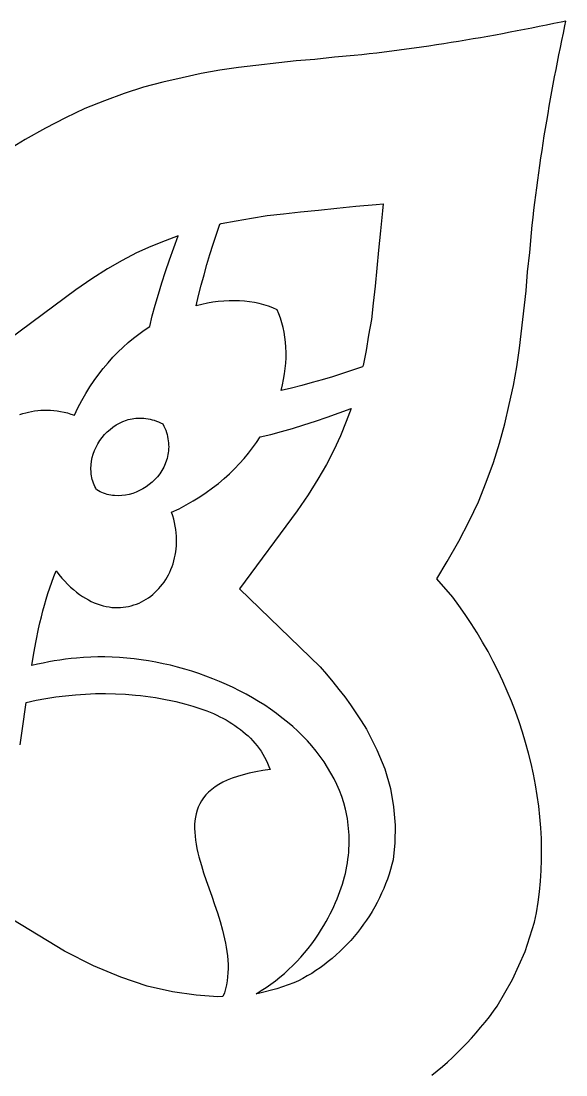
# Model space of a CAD drawing. Extents: x -61 to 56, y 12 to 129.
# Drawn here: x 41.91 to 55.61, y 102.06 to 128.58 of the extents above; entities that cross this region are included whole.
import ezdxf

# ---------------------------------------------------------------- set-up
doc = ezdxf.new("R2010")
doc.units = 0
doc.header["$MEASUREMENT"] = 0
doc.layers.add('LAYER_1', color=18, linetype='CONTINUOUS')

msp = doc.modelspace()

# ---------------------------------------------------------------- linework, layer by layer
at = {"layer": 'LAYER_1'}
for points in [[(52.243, 102.049), (52.374, 102.156), (52.504, 102.265), (52.632, 102.378), (52.757, 102.493), (52.881, 102.612), (53.002, 102.733), (53.121, 102.857), (53.239, 102.984), (53.354, 103.114), (53.467, 103.246), (53.578, 103.382), (53.687, 103.521), (53.794, 103.663), (53.883, 103.787), (54.268, 104.46), (54.583, 105.16), (54.824, 105.899), (54.87, 106.135), (54.913, 106.4), (54.947, 106.665), (54.972, 106.933), (54.99, 107.201), (55, 107.469), (55.001, 107.739), (54.995, 108.008), (54.98, 108.278), (54.959, 108.548), (54.929, 108.817), (54.892, 109.087), (54.848, 109.356), (54.796, 109.624), (54.737, 109.891), (54.672, 110.157), (54.599, 110.421), (54.519, 110.684), (54.433, 110.945), (54.34, 111.205), (54.241, 111.462), (54.136, 111.717), (54.024, 111.969), (53.906, 112.218), (53.782, 112.465), (53.653, 112.709), (53.517, 112.949), (53.377, 113.185), (53.23, 113.418), (53.079, 113.647), (52.922, 113.872), (52.772, 114.077), (52.366, 114.541), (52.629, 114.979), (52.92, 115.487), (53.18, 115.996), (53.411, 116.483), (53.607, 116.976), (53.788, 117.472), (53.945, 117.955), (54.074, 118.441), (54.187, 118.927), (54.295, 119.407), (54.374, 119.878), (54.445, 120.347), (54.61, 121.793), (54.646, 122.269), (54.701, 122.757), (54.743, 123.252), (54.764, 123.446), (54.785, 123.635), (54.807, 123.824), (54.829, 124.012), (54.853, 124.2), (54.877, 124.387), (54.903, 124.575), (54.928, 124.762), (54.955, 124.948), (54.983, 125.135), (55.011, 125.322), (55.04, 125.507), (55.069, 125.694), (55.099, 125.879), (55.13, 126.065), (55.162, 126.25), (55.194, 126.435), (55.227, 126.62), (55.261, 126.805), (55.295, 126.99), (55.329, 127.174), (55.364, 127.358), (55.4, 127.543), (55.437, 127.727), (55.474, 127.911), (55.511, 128.095), (55.549, 128.279), (55.587, 128.462), (55.612, 128.58), (55.494, 128.555), (55.31, 128.517), (55.127, 128.479), (54.943, 128.442), (54.759, 128.405), (54.574, 128.369), (54.39, 128.333), (54.206, 128.298), (54.021, 128.263), (53.837, 128.229), (53.652, 128.195), (53.467, 128.162), (53.282, 128.13), (53.096, 128.099), (52.911, 128.068), (52.725, 128.037), (52.539, 128.008), (52.353, 127.979), (52.167, 127.951), (51.98, 127.923), (51.794, 127.897), (51.606, 127.871), (51.419, 127.846), (51.231, 127.821), (51.044, 127.798), (50.855, 127.775), (50.667, 127.753), (50.478, 127.732), (50.284, 127.711), (49.789, 127.669), (49.301, 127.614), (48.825, 127.578), (47.379, 127.413), (46.91, 127.342), (46.439, 127.263), (45.959, 127.155), (45.473, 127.042), (44.987, 126.913), (44.505, 126.756), (44.008, 126.575), (43.515, 126.379), (43.028, 126.148), (42.519, 125.888), (42.011, 125.597), (41.572, 125.334)], [(41.881, 118.674), (41.951, 118.699), (42.024, 118.721), (42.098, 118.74), (42.173, 118.755), (42.25, 118.768), (42.328, 118.778), (42.407, 118.785), (42.487, 118.788), (42.569, 118.788), (42.651, 118.785), (42.734, 118.778), (42.818, 118.768), (42.903, 118.754), (42.988, 118.737), (43.074, 118.716), (43.161, 118.69), (43.248, 118.661), (43.339, 118.849), (43.435, 119.031), (43.535, 119.205), (43.64, 119.373), (43.748, 119.535), (43.861, 119.69), (43.977, 119.839), (44.096, 119.981), (44.219, 120.117), (44.345, 120.246), (44.473, 120.369), (44.603, 120.486), (44.736, 120.597), (44.871, 120.701), (45.007, 120.799), (45.145, 120.891), (45.208, 121.157), (45.28, 121.428), (45.361, 121.705), (45.448, 121.989), (45.543, 122.278), (45.644, 122.573), (45.75, 122.873), (45.862, 123.178), (45.53, 123.051), (45.171, 122.908), (44.812, 122.744), (44.452, 122.556), (44.079, 122.344), (43.688, 122.095), (43.284, 121.818), (41.325, 120.368)], [(41.881, 118.674), (41.951, 118.699), (42.024, 118.721), (42.098, 118.74), (42.173, 118.755), (42.25, 118.768), (42.328, 118.778), (42.407, 118.785), (42.487, 118.788), (42.569, 118.788), (42.651, 118.785), (42.734, 118.778), (42.818, 118.768), (42.903, 118.754), (42.988, 118.737), (43.074, 118.716), (43.161, 118.69), (43.248, 118.661), (43.339, 118.849), (43.435, 119.031), (43.535, 119.205), (43.64, 119.373), (43.748, 119.535), (43.861, 119.69), (43.977, 119.839), (44.096, 119.981), (44.219, 120.117), (44.345, 120.246), (44.473, 120.369), (44.603, 120.486), (44.736, 120.597), (44.871, 120.701), (45.007, 120.799), (45.145, 120.891), (45.208, 121.157), (45.28, 121.428), (45.361, 121.705), (45.448, 121.989), (45.543, 122.278), (45.644, 122.573), (45.75, 122.873), (45.862, 123.178), (45.53, 123.051), (45.171, 122.908), (44.812, 122.744), (44.452, 122.556), (44.079, 122.344), (43.688, 122.095), (43.284, 121.818), (41.325, 120.368)], [(41.882, 110.365), (41.936, 110.717), (42.038, 111.433), (42.284, 111.484), (42.531, 111.529), (42.779, 111.568), (43.027, 111.6), (43.277, 111.624), (43.527, 111.642), (43.777, 111.652), (44.028, 111.655), (44.28, 111.65), (44.532, 111.637), (44.785, 111.617), (44.911, 111.603), (45.038, 111.588), (45.164, 111.57), (45.291, 111.551), (45.418, 111.529), (45.544, 111.505), (45.671, 111.48), (45.798, 111.451), (45.925, 111.421), (46.052, 111.389), (46.231, 111.338), (46.407, 111.281), (46.579, 111.218), (46.746, 111.148), (46.828, 111.111), (46.908, 111.072), (46.987, 111.032), (47.064, 110.99), (47.139, 110.946), (47.213, 110.9), (47.285, 110.852), (47.355, 110.803), (47.424, 110.751), (47.49, 110.698), (47.555, 110.643), (47.617, 110.586), (47.677, 110.527), (47.735, 110.466), (47.79, 110.403), (47.844, 110.338), (47.894, 110.271), (47.943, 110.201), (47.988, 110.13), (48.031, 110.056), (48.072, 109.98), (48.109, 109.902), (48.144, 109.822), (48.175, 109.74), (47.987, 109.714), (47.811, 109.684), (47.646, 109.65), (47.493, 109.612), (47.35, 109.57), (47.217, 109.524), (47.095, 109.475), (46.983, 109.422), (46.88, 109.365), (46.786, 109.305), (46.702, 109.242), (46.626, 109.175), (46.558, 109.106), (46.499, 109.033), (46.447, 108.958), (46.402, 108.879), (46.365, 108.798), (46.334, 108.715), (46.31, 108.628), (46.292, 108.54), (46.28, 108.449), (46.273, 108.356), (46.272, 108.26), (46.275, 108.163), (46.283, 108.064), (46.296, 107.963), (46.312, 107.86), (46.332, 107.755), (46.356, 107.649), (46.382, 107.542), (46.412, 107.433), (46.444, 107.323), (46.5, 107.141), (46.564, 106.951), (46.704, 106.551), (46.776, 106.343), (46.846, 106.131), (46.913, 105.917), (46.973, 105.701), (47.001, 105.592), (47.026, 105.484), (47.048, 105.375), (47.068, 105.267), (47.085, 105.159), (47.098, 105.052), (47.107, 104.945), (47.113, 104.838), (47.115, 104.733), (47.112, 104.628), (47.104, 104.525), (47.091, 104.423), (47.074, 104.322), (47.05, 104.223), (47.021, 104.125), (46.986, 104.029), (46.859, 104.024), (46.311, 104.059), (45.713, 104.145), (45.081, 104.291), (44.418, 104.514), (43.729, 104.798), (43.003, 105.172), (40.811, 106.492)], [(41.882, 110.365), (41.936, 110.717), (42.038, 111.433), (42.284, 111.484), (42.531, 111.529), (42.779, 111.568), (43.027, 111.6), (43.277, 111.624), (43.527, 111.642), (43.777, 111.652), (44.028, 111.655), (44.28, 111.65), (44.532, 111.637), (44.785, 111.617), (44.911, 111.603), (45.038, 111.588), (45.164, 111.57), (45.291, 111.551), (45.418, 111.529), (45.544, 111.505), (45.671, 111.48), (45.798, 111.451), (45.925, 111.421), (46.052, 111.389), (46.231, 111.338), (46.407, 111.281), (46.579, 111.218), (46.746, 111.148), (46.828, 111.111), (46.908, 111.072), (46.987, 111.032), (47.064, 110.99), (47.139, 110.946), (47.213, 110.9), (47.285, 110.852), (47.355, 110.803), (47.424, 110.751), (47.49, 110.698), (47.555, 110.643), (47.617, 110.586), (47.677, 110.527), (47.735, 110.466), (47.79, 110.403), (47.844, 110.338), (47.894, 110.271), (47.943, 110.201), (47.988, 110.13), (48.031, 110.056), (48.072, 109.98), (48.109, 109.902), (48.144, 109.822), (48.175, 109.74), (47.987, 109.714), (47.811, 109.684), (47.646, 109.65), (47.493, 109.612), (47.35, 109.57), (47.217, 109.524), (47.095, 109.475), (46.983, 109.422), (46.88, 109.365), (46.786, 109.305), (46.702, 109.242), (46.626, 109.175), (46.558, 109.106), (46.499, 109.033), (46.447, 108.958), (46.402, 108.879), (46.365, 108.798), (46.334, 108.715), (46.31, 108.628), (46.292, 108.54), (46.28, 108.449), (46.273, 108.356), (46.272, 108.26), (46.275, 108.163), (46.283, 108.064), (46.296, 107.963), (46.312, 107.86), (46.332, 107.755), (46.356, 107.649), (46.382, 107.542), (46.412, 107.433), (46.444, 107.323), (46.5, 107.141), (46.564, 106.951), (46.704, 106.551), (46.776, 106.343), (46.846, 106.131), (46.913, 105.917), (46.973, 105.701), (47.001, 105.592), (47.026, 105.484), (47.048, 105.375), (47.068, 105.267), (47.085, 105.159), (47.098, 105.052), (47.107, 104.945), (47.113, 104.838), (47.115, 104.733), (47.112, 104.628), (47.104, 104.525), (47.091, 104.423), (47.074, 104.322), (47.05, 104.223), (47.021, 104.125), (46.986, 104.029), (46.859, 104.024), (46.311, 104.059), (45.713, 104.145), (45.081, 104.291), (44.418, 104.514), (43.729, 104.798), (43.003, 105.172), (40.811, 106.492)]]:
    msp.add_lwpolyline(points, dxfattribs=at)
for points in [[(48.346, 121.314), (48.346, 121.315), (48.24, 121.36), (48.13, 121.401), (48.017, 121.437), (47.9, 121.468), (47.78, 121.493), (47.657, 121.513), (47.531, 121.528), (47.402, 121.538), (47.272, 121.542), (47.139, 121.54), (47.005, 121.534), (46.869, 121.521), (46.731, 121.503), (46.593, 121.479), (46.453, 121.45), (46.313, 121.414), (46.375, 121.677), (46.441, 121.937), (46.511, 122.195), (46.584, 122.452), (46.66, 122.707), (46.74, 122.961), (46.822, 123.213), (46.907, 123.465), (46.943, 123.482), (47.32, 123.555), (47.706, 123.618), (48.097, 123.686), (48.512, 123.73), (48.939, 123.78), (49.392, 123.822), (49.849, 123.868), (50.329, 123.919), (50.84, 123.965), (51.013, 123.981), (51.013, 123.981), (51.013, 123.981), (50.997, 123.808), (50.95, 123.297), (50.9, 122.817), (50.854, 122.36), (50.812, 121.907), (50.762, 121.48), (50.718, 121.065), (50.65, 120.674), (50.587, 120.288), (50.514, 119.912), (50.497, 119.875), (50.245, 119.79), (49.993, 119.708), (49.739, 119.628), (49.484, 119.552), (49.227, 119.479), (48.969, 119.409), (48.708, 119.344), (48.446, 119.281), (48.482, 119.421), (48.511, 119.561), (48.535, 119.699), (48.553, 119.837), (48.566, 119.973), (48.572, 120.107), (48.574, 120.24), (48.57, 120.37), (48.56, 120.499), (48.545, 120.625), (48.525, 120.748), (48.5, 120.868), (48.469, 120.985), (48.433, 121.099), (48.392, 121.209), (48.347, 121.314)], [(48.346, 121.314), (48.346, 121.315), (48.24, 121.36), (48.13, 121.401), (48.017, 121.437), (47.9, 121.468), (47.78, 121.493), (47.657, 121.513), (47.531, 121.528), (47.402, 121.538), (47.272, 121.542), (47.139, 121.54), (47.005, 121.534), (46.869, 121.521), (46.731, 121.503), (46.593, 121.479), (46.453, 121.45), (46.313, 121.414), (46.375, 121.677), (46.441, 121.937), (46.511, 122.195), (46.584, 122.452), (46.66, 122.707), (46.74, 122.961), (46.822, 123.213), (46.907, 123.465), (46.943, 123.482), (47.32, 123.555), (47.706, 123.618), (48.097, 123.686), (48.512, 123.73), (48.939, 123.78), (49.392, 123.822), (49.849, 123.868), (50.329, 123.919), (50.84, 123.965), (51.013, 123.981), (51.013, 123.981), (51.013, 123.981), (50.997, 123.808), (50.95, 123.297), (50.9, 122.817), (50.854, 122.36), (50.812, 121.907), (50.762, 121.48), (50.718, 121.065), (50.65, 120.674), (50.587, 120.288), (50.514, 119.912), (50.497, 119.875), (50.245, 119.79), (49.993, 119.708), (49.739, 119.628), (49.484, 119.552), (49.227, 119.479), (48.969, 119.409), (48.708, 119.344), (48.446, 119.281), (48.482, 119.421), (48.511, 119.561), (48.535, 119.699), (48.553, 119.837), (48.566, 119.973), (48.572, 120.107), (48.574, 120.24), (48.57, 120.37), (48.56, 120.499), (48.545, 120.625), (48.525, 120.748), (48.5, 120.868), (48.469, 120.985), (48.433, 121.099), (48.392, 121.209), (48.347, 121.314)], [(47.823, 104.1), (47.948, 104.176), (48.069, 104.255), (48.189, 104.338), (48.305, 104.425), (48.419, 104.515), (48.53, 104.609), (48.638, 104.706), (48.743, 104.807), (48.845, 104.91), (48.944, 105.017), (49.039, 105.127), (49.132, 105.24), (49.221, 105.356), (49.307, 105.475), (49.389, 105.597), (49.468, 105.721), (49.526, 105.818), (49.581, 105.915), (49.634, 106.011), (49.684, 106.106), (49.731, 106.202), (49.776, 106.296), (49.818, 106.391), (49.857, 106.485), (49.894, 106.578), (49.929, 106.671), (49.961, 106.763), (49.99, 106.856), (50.017, 106.947), (50.042, 107.038), (50.064, 107.129), (50.084, 107.219), (50.102, 107.308), (50.117, 107.397), (50.13, 107.486), (50.141, 107.574), (50.149, 107.661), (50.155, 107.748), (50.159, 107.835), (50.161, 107.92), (50.161, 108.006), (50.158, 108.09), (50.154, 108.174), (50.147, 108.258), (50.139, 108.341), (50.128, 108.423), (50.115, 108.505), (50.101, 108.586), (50.084, 108.667), (50.066, 108.746), (50.023, 108.904), (49.973, 109.06), (49.916, 109.212), (49.851, 109.363), (49.78, 109.51), (49.703, 109.654), (49.619, 109.796), (49.528, 109.935), (49.432, 110.071), (49.33, 110.204), (49.223, 110.334), (49.11, 110.461), (48.992, 110.585), (48.868, 110.705), (48.74, 110.822), (48.608, 110.936), (48.471, 111.047), (48.33, 111.154), (48.185, 111.258), (48.036, 111.358), (47.883, 111.455), (47.727, 111.548), (47.568, 111.638), (47.406, 111.723), (47.241, 111.805), (47.073, 111.883), (46.903, 111.958), (46.731, 112.028), (46.557, 112.094), (46.381, 112.157), (46.203, 112.215), (46.024, 112.269), (45.844, 112.319), (45.663, 112.365), (45.481, 112.406), (45.298, 112.443), (45.115, 112.476), (44.932, 112.504), (44.749, 112.527), (44.566, 112.547), (44.383, 112.561), (44.201, 112.571), (44.019, 112.576), (43.839, 112.576), (43.66, 112.572), (43.482, 112.563), (43.306, 112.548), (43.166, 112.534), (43.026, 112.516), (42.886, 112.496), (42.744, 112.474), (42.603, 112.449), (42.461, 112.421), (42.319, 112.392), (42.176, 112.36), (42.229, 112.669), (42.286, 112.977), (42.349, 113.282), (42.384, 113.433), (42.419, 113.583), (42.457, 113.732), (42.497, 113.88), (42.54, 114.027), (42.584, 114.173), (42.631, 114.317), (42.681, 114.46), (42.734, 114.601), (42.789, 114.74), (42.86, 114.648), (42.932, 114.562), (43.005, 114.481), (43.078, 114.405), (43.152, 114.335), (43.226, 114.269), (43.3, 114.208), (43.375, 114.151), (43.45, 114.1), (43.525, 114.053), (43.6, 114.01), (43.675, 113.972), (43.75, 113.938), (43.825, 113.909), (43.899, 113.884), (43.973, 113.863), (44.047, 113.846), (44.12, 113.833), (44.193, 113.824), (44.265, 113.819), (44.337, 113.818), (44.408, 113.82), (44.477, 113.826), (44.546, 113.836), (44.614, 113.849), (44.681, 113.865), (44.747, 113.884), (44.811, 113.907), (44.875, 113.933), (44.936, 113.962), (44.997, 113.994), (45.056, 114.029), (45.113, 114.067), (45.169, 114.107), (45.222, 114.15), (45.275, 114.196), (45.325, 114.244), (45.373, 114.295), (45.419, 114.348), (45.463, 114.404), (45.505, 114.461), (45.545, 114.521), (45.582, 114.583), (45.617, 114.646), (45.649, 114.712), (45.679, 114.779), (45.706, 114.849), (45.731, 114.919), (45.752, 114.992), (45.771, 115.066), (45.787, 115.141), (45.8, 115.218), (45.81, 115.296), (45.817, 115.375), (45.82, 115.455), (45.82, 115.537), (45.817, 115.619), (45.81, 115.702), (45.8, 115.786), (45.786, 115.871), (45.769, 115.956), (45.747, 116.042), (45.722, 116.129), (45.693, 116.216), (45.881, 116.307), (46.063, 116.403), (46.237, 116.503), (46.405, 116.608), (46.567, 116.716), (46.722, 116.829), (46.871, 116.945), (47.013, 117.064), (47.149, 117.187), (47.278, 117.313), (47.401, 117.441), (47.518, 117.571), (47.628, 117.704), (47.733, 117.839), (47.831, 117.975), (47.923, 118.113), (48.188, 118.176), (48.46, 118.249), (48.737, 118.329), (49.021, 118.417), (49.31, 118.511), (49.604, 118.612), (49.905, 118.719), (50.21, 118.83), (50.083, 118.498), (49.94, 118.139), (49.776, 117.78), (49.588, 117.42), (49.376, 117.047), (49.127, 116.656), (48.85, 116.252), (47.399, 114.293), (49.429, 112.327), (49.592, 112.139), (49.749, 111.951), (49.901, 111.76), (50.049, 111.568), (50.192, 111.371), (50.331, 111.171), (50.465, 110.966), (50.596, 110.755), (50.859, 110.24), (51.055, 109.756), (51.198, 109.263), (51.278, 108.805), (51.321, 108.339), (51.313, 107.897), (51.264, 107.471), (51.234, 107.348), (51.2, 107.226), (51.163, 107.105), (51.122, 106.984), (51.077, 106.864), (51.029, 106.746), (50.977, 106.628), (50.922, 106.512), (50.864, 106.397), (50.802, 106.283), (50.737, 106.171), (50.669, 106.061), (50.598, 105.953), (50.524, 105.846), (50.447, 105.741), (50.367, 105.639), (50.284, 105.539), (50.199, 105.44), (50.111, 105.345), (50.021, 105.252), (49.928, 105.161), (49.833, 105.074), (49.736, 104.989), (49.636, 104.907), (49.535, 104.828), (49.431, 104.752), (49.325, 104.68), (49.218, 104.611), (49.108, 104.545), (48.997, 104.483), (48.884, 104.425), (48.77, 104.371), (48.341, 104.225), (47.881, 104.108)], [(47.823, 104.1), (47.948, 104.176), (48.069, 104.255), (48.189, 104.338), (48.305, 104.425), (48.419, 104.515), (48.53, 104.609), (48.638, 104.706), (48.743, 104.807), (48.845, 104.91), (48.944, 105.017), (49.039, 105.127), (49.132, 105.24), (49.221, 105.356), (49.307, 105.475), (49.389, 105.597), (49.468, 105.721), (49.526, 105.818), (49.581, 105.915), (49.634, 106.011), (49.684, 106.106), (49.731, 106.202), (49.776, 106.296), (49.818, 106.391), (49.857, 106.485), (49.894, 106.578), (49.929, 106.671), (49.961, 106.763), (49.99, 106.856), (50.017, 106.947), (50.042, 107.038), (50.064, 107.129), (50.084, 107.219), (50.102, 107.308), (50.117, 107.397), (50.13, 107.486), (50.141, 107.574), (50.149, 107.661), (50.155, 107.748), (50.159, 107.835), (50.161, 107.92), (50.161, 108.006), (50.158, 108.09), (50.154, 108.174), (50.147, 108.258), (50.139, 108.341), (50.128, 108.423), (50.115, 108.505), (50.101, 108.586), (50.084, 108.667), (50.066, 108.746), (50.023, 108.904), (49.973, 109.06), (49.916, 109.212), (49.851, 109.363), (49.78, 109.51), (49.703, 109.654), (49.619, 109.796), (49.528, 109.935), (49.432, 110.071), (49.33, 110.204), (49.223, 110.334), (49.11, 110.461), (48.992, 110.585), (48.868, 110.705), (48.74, 110.822), (48.608, 110.936), (48.471, 111.047), (48.33, 111.154), (48.185, 111.258), (48.036, 111.358), (47.883, 111.455), (47.727, 111.548), (47.568, 111.638), (47.406, 111.723), (47.241, 111.805), (47.073, 111.883), (46.903, 111.958), (46.731, 112.028), (46.557, 112.094), (46.381, 112.157), (46.203, 112.215), (46.024, 112.269), (45.844, 112.319), (45.663, 112.365), (45.481, 112.406), (45.298, 112.443), (45.115, 112.476), (44.932, 112.504), (44.749, 112.527), (44.566, 112.547), (44.383, 112.561), (44.201, 112.571), (44.019, 112.576), (43.839, 112.576), (43.66, 112.572), (43.482, 112.563), (43.306, 112.548), (43.166, 112.534), (43.026, 112.516), (42.886, 112.496), (42.744, 112.474), (42.603, 112.449), (42.461, 112.421), (42.319, 112.392), (42.176, 112.36), (42.229, 112.669), (42.286, 112.977), (42.349, 113.282), (42.384, 113.433), (42.419, 113.583), (42.457, 113.732), (42.497, 113.88), (42.54, 114.027), (42.584, 114.173), (42.631, 114.317), (42.681, 114.46), (42.734, 114.601), (42.789, 114.74), (42.86, 114.648), (42.932, 114.562), (43.005, 114.481), (43.078, 114.405), (43.152, 114.335), (43.226, 114.269), (43.3, 114.208), (43.375, 114.151), (43.45, 114.1), (43.525, 114.053), (43.6, 114.01), (43.675, 113.972), (43.75, 113.938), (43.825, 113.909), (43.899, 113.884), (43.973, 113.863), (44.047, 113.846), (44.12, 113.833), (44.193, 113.824), (44.265, 113.819), (44.337, 113.818), (44.408, 113.82), (44.477, 113.826), (44.546, 113.836), (44.614, 113.849), (44.681, 113.865), (44.747, 113.884), (44.811, 113.907), (44.875, 113.933), (44.936, 113.962), (44.997, 113.994), (45.056, 114.029), (45.113, 114.067), (45.169, 114.107), (45.222, 114.15), (45.275, 114.196), (45.325, 114.244), (45.373, 114.295), (45.419, 114.348), (45.463, 114.404), (45.505, 114.461), (45.545, 114.521), (45.582, 114.583), (45.617, 114.646), (45.649, 114.712), (45.679, 114.779), (45.706, 114.849), (45.731, 114.919), (45.752, 114.992), (45.771, 115.066), (45.787, 115.141), (45.8, 115.218), (45.81, 115.296), (45.817, 115.375), (45.82, 115.455), (45.82, 115.537), (45.817, 115.619), (45.81, 115.702), (45.8, 115.786), (45.786, 115.871), (45.769, 115.956), (45.747, 116.042), (45.722, 116.129), (45.693, 116.216), (45.881, 116.307), (46.063, 116.403), (46.237, 116.503), (46.405, 116.608), (46.567, 116.716), (46.722, 116.829), (46.871, 116.945), (47.013, 117.064), (47.149, 117.187), (47.278, 117.313), (47.401, 117.441), (47.518, 117.571), (47.628, 117.704), (47.733, 117.839), (47.831, 117.975), (47.923, 118.113), (48.188, 118.176), (48.46, 118.249), (48.737, 118.329), (49.021, 118.417), (49.31, 118.511), (49.604, 118.612), (49.905, 118.719), (50.21, 118.83), (50.083, 118.498), (49.94, 118.139), (49.776, 117.78), (49.588, 117.42), (49.376, 117.047), (49.127, 116.656), (48.85, 116.252), (47.399, 114.293), (49.429, 112.327), (49.592, 112.139), (49.749, 111.951), (49.901, 111.76), (50.049, 111.568), (50.192, 111.371), (50.331, 111.171), (50.465, 110.966), (50.596, 110.755), (50.859, 110.24), (51.055, 109.756), (51.198, 109.263), (51.278, 108.805), (51.321, 108.339), (51.313, 107.897), (51.264, 107.471), (51.234, 107.348), (51.2, 107.226), (51.163, 107.105), (51.122, 106.984), (51.077, 106.864), (51.029, 106.746), (50.977, 106.628), (50.922, 106.512), (50.864, 106.397), (50.802, 106.283), (50.737, 106.171), (50.669, 106.061), (50.598, 105.953), (50.524, 105.846), (50.447, 105.741), (50.367, 105.639), (50.284, 105.539), (50.199, 105.44), (50.111, 105.345), (50.021, 105.252), (49.928, 105.161), (49.833, 105.074), (49.736, 104.989), (49.636, 104.907), (49.535, 104.828), (49.431, 104.752), (49.325, 104.68), (49.218, 104.611), (49.108, 104.545), (48.997, 104.483), (48.884, 104.425), (48.77, 104.371), (48.341, 104.225), (47.881, 104.108)], [(43.81, 116.778), (43.809, 116.778), (43.785, 116.82), (43.763, 116.863), (43.744, 116.907), (43.727, 116.951), (43.712, 116.996), (43.699, 117.041), (43.688, 117.086), (43.679, 117.132), (43.672, 117.178), (43.668, 117.224), (43.664, 117.316), (43.669, 117.409), (43.68, 117.501), (43.699, 117.593), (43.725, 117.683), (43.757, 117.771), (43.796, 117.857), (43.84, 117.941), (43.891, 118.022), (43.947, 118.099), (44.008, 118.172), (44.074, 118.241), (44.145, 118.304), (44.22, 118.363), (44.299, 118.416), (44.382, 118.463), (44.469, 118.503), (44.559, 118.536), (44.605, 118.549), (44.652, 118.561), (44.7, 118.571), (44.748, 118.579), (44.797, 118.584), (44.846, 118.588), (44.896, 118.589), (44.947, 118.588), (44.998, 118.585), (45.049, 118.579), (45.101, 118.571), (45.153, 118.56), (45.206, 118.547), (45.259, 118.531), (45.312, 118.513), (45.366, 118.492), (45.419, 118.468), (45.473, 118.441), (45.473, 118.441), (45.473, 118.441), (45.5, 118.387), (45.524, 118.334), (45.545, 118.28), (45.563, 118.227), (45.579, 118.174), (45.592, 118.122), (45.603, 118.069), (45.611, 118.017), (45.617, 117.966), (45.62, 117.915), (45.621, 117.864), (45.62, 117.814), (45.616, 117.765), (45.611, 117.716), (45.603, 117.668), (45.593, 117.62), (45.581, 117.573), (45.568, 117.527), (45.535, 117.437), (45.495, 117.35), (45.448, 117.267), (45.395, 117.188), (45.336, 117.113), (45.272, 117.042), (45.204, 116.976), (45.131, 116.915), (45.054, 116.859), (44.973, 116.808), (44.889, 116.764), (44.803, 116.725), (44.715, 116.693), (44.625, 116.667), (44.533, 116.648), (44.441, 116.637), (44.348, 116.632), (44.256, 116.636), (44.21, 116.64), (44.164, 116.647), (44.118, 116.656), (44.073, 116.667), (44.028, 116.68), (43.983, 116.695), (43.939, 116.712), (43.895, 116.732), (43.852, 116.753), (43.81, 116.778)], [(43.81, 116.778), (43.809, 116.778), (43.785, 116.82), (43.763, 116.863), (43.744, 116.907), (43.727, 116.951), (43.712, 116.996), (43.699, 117.041), (43.688, 117.086), (43.679, 117.132), (43.672, 117.178), (43.668, 117.224), (43.664, 117.316), (43.669, 117.409), (43.68, 117.501), (43.699, 117.593), (43.725, 117.683), (43.757, 117.771), (43.796, 117.857), (43.84, 117.941), (43.891, 118.022), (43.947, 118.099), (44.008, 118.172), (44.074, 118.241), (44.145, 118.304), (44.22, 118.363), (44.299, 118.416), (44.382, 118.463), (44.469, 118.503), (44.559, 118.536), (44.605, 118.549), (44.652, 118.561), (44.7, 118.571), (44.748, 118.579), (44.797, 118.584), (44.846, 118.588), (44.896, 118.589), (44.947, 118.588), (44.998, 118.585), (45.049, 118.579), (45.101, 118.571), (45.153, 118.56), (45.206, 118.547), (45.259, 118.531), (45.312, 118.513), (45.366, 118.492), (45.419, 118.468), (45.473, 118.441), (45.473, 118.441), (45.473, 118.441), (45.5, 118.387), (45.524, 118.334), (45.545, 118.28), (45.563, 118.227), (45.579, 118.174), (45.592, 118.122), (45.603, 118.069), (45.611, 118.017), (45.617, 117.966), (45.62, 117.915), (45.621, 117.864), (45.62, 117.814), (45.616, 117.765), (45.611, 117.716), (45.603, 117.668), (45.593, 117.62), (45.581, 117.573), (45.568, 117.527), (45.535, 117.437), (45.495, 117.35), (45.448, 117.267), (45.395, 117.188), (45.336, 117.113), (45.272, 117.042), (45.204, 116.976), (45.131, 116.915), (45.054, 116.859), (44.973, 116.808), (44.889, 116.764), (44.803, 116.725), (44.715, 116.693), (44.625, 116.667), (44.533, 116.648), (44.441, 116.637), (44.348, 116.632), (44.256, 116.636), (44.21, 116.64), (44.164, 116.647), (44.118, 116.656), (44.073, 116.667), (44.028, 116.68), (43.983, 116.695), (43.939, 116.712), (43.895, 116.732), (43.852, 116.753), (43.81, 116.778)]]:
    msp.add_lwpolyline(points, close=True, dxfattribs=at)

doc.saveas('drawing.dxf')
